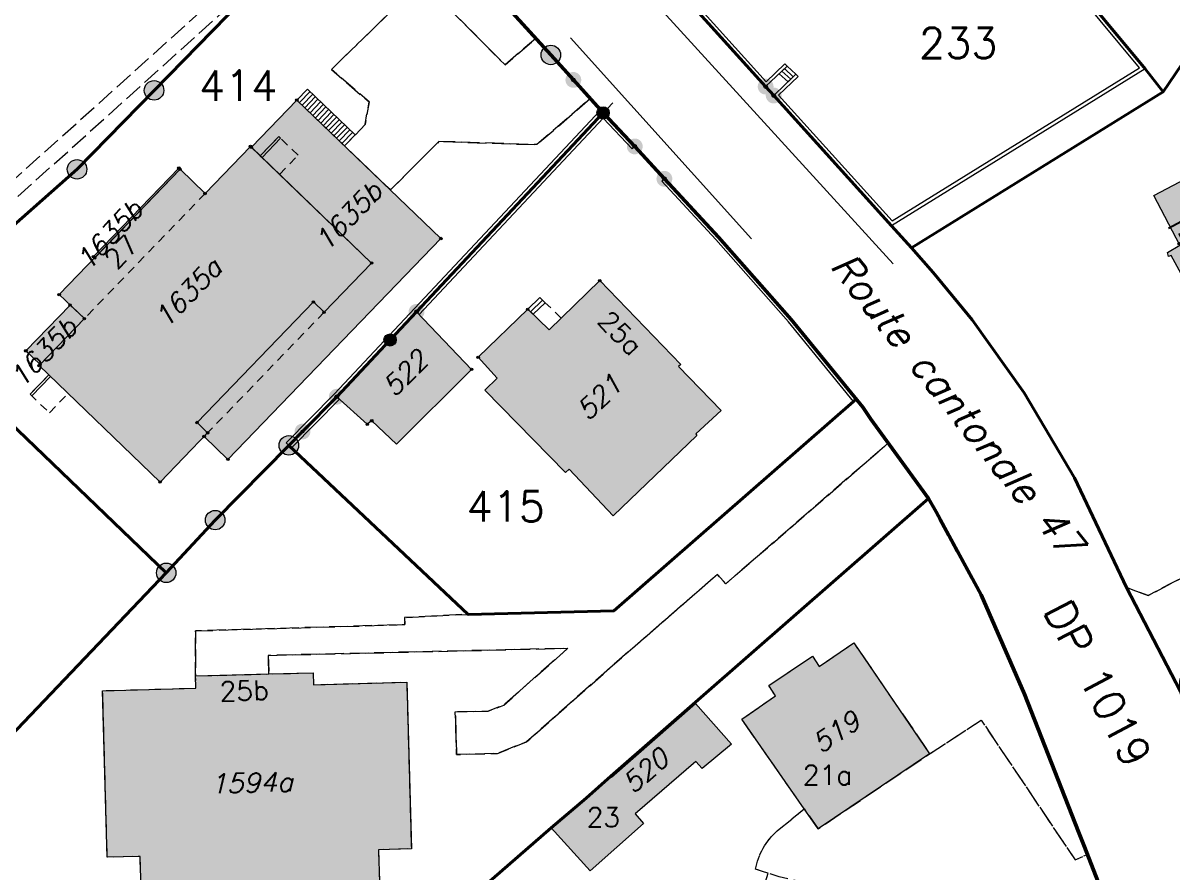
# Model space of a CAD drawing. Header units: metres. Extents: x 2513914 to 2544706, y 1140005 to 1171926.
# Drawn here: x 2515293 to 2515387.4, y 1146194.5 to 1146264.2 of the extents above; entities that cross this region are included whole.
import ezdxf
from ezdxf.enums import TextEntityAlignment as Align

# ---------------------------------------------------------------- set-up
doc = ezdxf.new("R2010")
doc.units = ezdxf.units.M
for name, pattern in [('MO_G', [2.5, 1.5, -1]), ('MO_I', [2, 1.5, -0.5]), ('MO_J', [1.2, 0.7, -0.5]), ('MO_L', [13.8, 10, -1, 1.8, -1])]:
    doc.linetypes.add(name, pattern=pattern)
for name, color, linetype, lineweight in [('MO_AD_NO_POLICE', 7, 'Continuous', 20), ('MO_BF', 7, 'Continuous', 40), ('MO_BF_IMMEUBLE', 7, 'Continuous', 40), ('MO_BF_NUMERO', 7, 'Continuous', 40), ('MO_BF_PTS', 7, 'Continuous', 20), ('MO_CS_BAT', 7, 'Continuous', 20), ('MO_CS_BAT_DES', 7, 'Continuous', 20), ('MO_CS_BAT_NUM', 7, 'Continuous', 20), ('MO_CS_NOM', 7, 'Continuous', 20), ('MO_CS_PTS', 7, 'Continuous', 20), ('MO_CS_RD_CHFER', 7, 'MO_I', 20), ('MO_CS_RD_PLACE', 7, 'MO_I', 20), ('MO_CS_RD_ROUTE', 7, 'MO_I', 20), ('MO_CS_SV_CHAMP', 7, 'MO_I', 20), ('MO_CS_SV_JARDIN', 7, 'MO_I', 20), ('MO_OD_PTS', 7, 'Continuous', 20), ('MO_ODL_BAT_DETAIL', 7, 'MO_J', 20), ('MO_ODL_CHAUSSEE_AV', 7, 'Continuous', 20), ('MO_ODL_ESCALIER', 7, 'Continuous', 20), ('MO_ODL_MUR', 7, 'Continuous', 20), ('MO_ODL_SENTIER_AV', 7, 'MO_I', 20), ('MO_ODL_VOIEFERREE', 7, 'MO_L', 20), ('MO_ODS_BATS_DES', 7, 'Continuous', 20), ('MO_ODS_BATS_NUM', 7, 'Continuous', 20), ('MO_ODS_BATSOUT', 7, 'Continuous', 20), ('MO_RPL', 7, 'MO_G', 40)]:
    doc.layers.add(name, color=color, linetype=linetype, lineweight=lineweight)
for name, color, linetype, lineweight, true_color in [('MO_BF_PTS_CA', 7, 'Continuous', 18, 0xffffff), ('MO_CS_BAT_HACH', 7, 'Continuous', 20, 0xa0a0a0), ('MO_ODS_BATSOUT_HACH', 7, 'Continuous', 20, 0xe1e1e1), ('MO_RPL_CA', 7, 'Continuous', 50, 0xffffff)]:
    doc.layers.add(name, color=color, linetype=linetype, lineweight=lineweight, true_color=true_color)
doc.styles.get("Standard").update_dxf_attribs({"font": 'simplex.shx'})

# ---------------------------------------------------------------- blocks, each defined once
blk = doc.blocks.new('AD')
at = {"layer": 'MO_AD_NO_POLICE'}
blk.add_attdef('NUMERO', text='', height=0.0016, dxfattribs=at).set_placement((0.000003, -0.000004), align=Align.MIDDLE_CENTER)
blk = doc.blocks.new('B_CS_BAT')
at = {"layer": 'MO_CS_BAT_DES', "oblique": 15.00003, "flags": 1}
blk.add_attdef('DESIGNATION', text='', height=0.0016, dxfattribs=at).set_placement((0.001426, -0.001132), align=Align.MIDDLE_CENTER)
at = {"layer": 'MO_CS_BAT_NUM', "oblique": 15.00003}
blk.add_attdef('NUMERO', text='', height=0.0016, dxfattribs=at).set_placement((0.001426, 0.000876), align=Align.MIDDLE_CENTER)
blk = doc.blocks.new('B_CS_NOM')
at = {"layer": 'MO_CS_NOM', "oblique": 15.00003}
blk.add_attdef('NOM', text='', height=0.0023, dxfattribs=at).set_placement((0.000001, 0.001241), align=Align.MIDDLE_LEFT)
blk = doc.blocks.new('B_ODL_BAT')
at = {"layer": 'MO_ODS_BATS_DES', "oblique": 15, "flags": 1}
blk.add_attdef('DESIGNATION', text='', height=0.0016, dxfattribs=at).set_placement((0, -0.002008), align=Align.MIDDLE_CENTER)
at = {"layer": 'MO_ODS_BATS_NUM', "oblique": 15}
blk.add_attdef('NUMERO', text='', height=0.0016, dxfattribs=at).set_placement((0, 0), align=Align.MIDDLE_CENTER)
blk = doc.blocks.new('IMMEUBLE_NUM')
at = {"layer": 'MO_BF_IMMEUBLE', "flags": 1}
blk.add_attdef('IDENTDN', (-0.000033, 0.002893), '', height=0.0025, dxfattribs=at)
at = {"layer": 'MO_BF_NUMERO'}
blk.add_attdef('NUMERO', (-0.000033, -0.000107), '', height=0.0025, dxfattribs=at)
blk = doc.blocks.new('PTS_BF_BORNE')
at = {"layer": 'MO_BF_PTS_CA'}
h = blk.add_hatch(color=256, dxfattribs=at)
edge = h.paths.add_edge_path()
edge.add_arc((0, 0), 0.0008, 0, 360)
at = {"layer": 'MO_BF_PTS', "linetype": 'Continuous'}
blk.add_circle((0, 0), 0.0008, dxfattribs=at)
blk.add_point((0, 0), dxfattribs=at)
blk = doc.blocks.new('PTS_BF_CHEVILLE')
at = {"layer": 'MO_BF_PTS_CA'}
h = blk.add_hatch(color=256, dxfattribs=at)
edge = h.paths.add_edge_path()
edge.add_arc((0, 0), 0.0005, 0, 360)
at = {"layer": 'MO_BF_PTS', "linetype": 'Continuous'}
blk.add_circle((0, 0), 0.0005, dxfattribs=at)
blk.add_point((0, 0), dxfattribs=at)
blk = doc.blocks.new('PTS_BF_CROIX')
at = {"layer": 'MO_BF_PTS_CA'}
h = blk.add_hatch(color=256, dxfattribs=at)
edge = h.paths.add_edge_path()
edge.add_arc((0, 0), 0.0005, 0, 360)
at = {"layer": 'MO_BF_PTS', "linetype": 'Continuous'}
for p, q in [((-0.000813, 0.000813), (-0.000354, 0.000354)), ((0.000354, 0.000354), (0.000813, 0.000813)), ((-0.000813, -0.000813), (-0.000354, -0.000354)), ((0.000354, -0.000354), (0.000813, -0.000813))]:
    blk.add_line(p, q, dxfattribs=at)
blk.add_circle((0, 0), 0.0005, dxfattribs=at)
blk.add_point((0, 0), dxfattribs=at)
blk = doc.blocks.new('PTS_BF_NON_MATE_DEFINI')
at = {"layer": 'MO_BF_PTS_CA'}
h = blk.add_hatch(color=256, dxfattribs=at)
edge = h.paths.add_edge_path()
edge.add_arc((0, 0), 0.00065, 0, 360)
at = {"layer": 'MO_BF_PTS', "linetype": 'Continuous'}
for radius in [0.00015, 0.0001, 0.00005]:
    blk.add_circle((0, 0), radius, dxfattribs=at)
blk.add_point((0, 0), dxfattribs=at)
blk = doc.blocks.new('PTS_BF_NON_MATE_NONDEFINI')
at = {"layer": 'MO_BF_PTS_CA'}
h = blk.add_hatch(color=256, dxfattribs=at)
edge = h.paths.add_edge_path()
edge.add_arc((0, 0), 0.00065, 0, 360)
at = {"layer": 'MO_BF_PTS', "linetype": 'Continuous'}
blk.add_circle((0, 0), 0.0001, dxfattribs=at)
blk.add_point((0, 0), dxfattribs=at)
blk = doc.blocks.new('PTS_CS')
at = {"layer": 'MO_CS_PTS', "linetype": 'Continuous'}
blk.add_circle((0, 0), 0.0001, dxfattribs=at)
at = {"layer": 'MO_CS_PTS'}
blk.add_point((0, 0), dxfattribs=at)
blk = doc.blocks.new('PTS_OD')
at = {"layer": 'MO_OD_PTS', "linetype": 'Continuous'}
blk.add_circle((0, 0), 0.0001, dxfattribs=at)
at = {"layer": 'MO_OD_PTS'}
blk.add_point((0, 0), dxfattribs=at)

msp = doc.modelspace()

# ---------------------------------------------------------------- hatches: boundary and pattern name
at = {"layer": 'MO_CS_BAT_HACH'}
for points in [[(2515387.219, 1146245.112), (2515387.009, 1146245.022), (2515386.939, 1146245.342), (2515387.949, 1146245.962), (2515385.809, 1146250.032), (2515391.629, 1146253.111), (2515390.569, 1146255.231), (2515394.919, 1146257.641), (2515396.049, 1146255.461), (2515399.689, 1146257.361), (2515398.439, 1146259.681), (2515400.159, 1146260.671), (2515406.069, 1146249.181), (2515401.559, 1146246.921), (2515400.879, 1146244.891), (2515398.559, 1146243.662), (2515396.439, 1146244.282), (2515392.069, 1146241.972), (2515392.039, 1146242.092), (2515389.289, 1146240.732), (2515389.149, 1146241.112), (2515389.359, 1146241.182)], [(2515321.619, 1146244.49), (2515317.716, 1146240.446), (2515316.842, 1146241.29), (2515307.287, 1146231.39), (2515308.161, 1146230.546), (2515304.259, 1146226.502), (2515294.324, 1146236.066), (2515298.044, 1146239.925), (2515295.976, 1146241.892), (2515305.895, 1146252.19), (2515307.949, 1146250.196), (2515311.676, 1146254.062)], [(2515330.9, 1146234.062), (2515331.91, 1146235.042), (2515330.36, 1146236.752), (2515334.43, 1146240.692), (2515336.19, 1146239.012), (2515340.34, 1146243.042), (2515347, 1146236.152), (2515346.8, 1146235.992), (2515350.3, 1146232.392), (2515348.21, 1146230.462), (2515348.31, 1146230.322), (2515341.43, 1146223.722), (2515337.82, 1146227.552), (2515337.52, 1146227.282)], [(2515321.26, 1146231.252), (2515318.76, 1146233.512), (2515323.13, 1146238.172), (2515325.3, 1146240.482), (2515329.82, 1146235.752), (2515323.65, 1146229.602), (2515321.63, 1146231.532)], [(2515357.118, 1146199.674), (2515351.99, 1146207.042), (2515354.75, 1146208.952), (2515354.2, 1146209.802), (2515357.79, 1146212.202), (2515358.35, 1146211.352), (2515361.19, 1146213.292), (2515367.41, 1146204.202), (2515358.26, 1146198.032)], [(2515299.917, 1146195.702), (2515299.543, 1146209.376), (2515307.201, 1146209.581), (2515307.174, 1146210.581), (2515313.19, 1146210.748), (2515316.818, 1146210.848), (2515316.848, 1146209.864), (2515324.505, 1146210.075), (2515324.877, 1146196.395), (2515322.18, 1146196.313), (2515322.262, 1146193.617), (2515317.295, 1146193.484), (2515317.322, 1146192.484), (2515307.686, 1146192.212), (2515307.663, 1146193.211), (2515302.695, 1146193.077), (2515302.613, 1146195.761)], [(2515341.24, 1146202.352), (2515341.31, 1146202.262), (2515348.19, 1146208.312), (2515351.14, 1146204.982), (2515348.75, 1146202.982), (2515348.22, 1146203.552), (2515343.24, 1146199.262), (2515343.94, 1146198.482), (2515339.54, 1146194.592), (2515336.36, 1146198.102), (2515339.22, 1146200.552)]]:
    msp.add_hatch(color=256, dxfattribs=at).paths.add_polyline_path(points)
at = {"layer": 'MO_ODS_BATSOUT_HACH'}
for points in [[(2515315.477, 1146257.867), (2515311.745, 1146253.996), (2515321.619, 1146244.49), (2515317.716, 1146240.446), (2515316.842, 1146241.29), (2515307.287, 1146231.39), (2515308.161, 1146230.546), (2515307.87, 1146230.244), (2515309.82, 1146228.362), (2515327.299, 1146246.498)], [(2515305.895, 1146252.19), (2515305.792, 1146252.29), (2515298.786, 1146245.015), (2515298.889, 1146244.916)], [(2515296.871, 1146241.041), (2515293.241, 1146237.277), (2515294.407, 1146236.152), (2515298.044, 1146239.925)]]:
    msp.add_hatch(color=256, dxfattribs=at).paths.add_polyline_path(points)

# ---------------------------------------------------------------- linework, layer by layer
at = {"layer": 'MO_BF', "flags": 128}
for points in [[(2515408.159, 1146273.211), (2515388.089, 1146260.761), (2515386.569, 1146258.541), (2515385.089, 1146260.441), (2515371.799, 1146276.431), (2515370.479, 1146277.961), (2515365.889, 1146283.501), (2515365.599, 1146284.041), (2515390.789, 1146300.321), (2515392.869, 1146297.151), (2515393.149, 1146296.731)], [(2515371.799, 1146276.431), (2515370.479, 1146277.961), (2515365.889, 1146283.501), (2515365.599, 1146284.041), (2515344.1, 1146270.362), (2515344.31, 1146269.662), (2515353.95, 1146258.972), (2515354.61, 1146258.242), (2515364.28, 1146247.552), (2515365.92, 1146245.732), (2515386.569, 1146258.541), (2515385.089, 1146260.441)], [(2515314.821, 1146229.514), (2515315.944, 1146230.654), (2515318.76, 1146233.512), (2515323.13, 1146238.172), (2515325.3, 1146240.482), (2515340.61, 1146256.822), (2515338.17, 1146259.522), (2515336.32, 1146261.572), (2515322, 1146277.332), (2515320.32, 1146275.572), (2515319.35, 1146274.632), (2515303.76, 1146258.662), (2515297.44, 1146252.182), (2515290.08, 1146245.692), (2515283.23, 1146239.742), (2515304.76, 1146219.052), (2515308.78, 1146223.382)], [(2515314.821, 1146229.514), (2515315.944, 1146230.654), (2515318.76, 1146233.512), (2515323.13, 1146238.172), (2515325.3, 1146240.482), (2515340.61, 1146256.822), (2515343.21, 1146254.062), (2515345.64, 1146251.402), (2515350.08, 1146246.612), (2515356.05, 1146239.842), (2515361.379, 1146233.317), (2515341.489, 1146215.922), (2515329.534, 1146215.642)], [(2515240.391, 1146199.053), (2515245.681, 1146205.263), (2515258.61, 1146218.593), (2515283.23, 1146239.742), (2515304.76, 1146219.052), (2515278.02, 1146191.033), (2515242.661, 1146198.563)], [(2515361.93, 1146232.642), (2515361.379, 1146233.317), (2515341.489, 1146215.922), (2515329.534, 1146215.642), (2515314.821, 1146229.514), (2515308.78, 1146223.382), (2515304.76, 1146219.052), (2515278.02, 1146191.033), (2515284.33, 1146189.893), (2515297.64, 1146182.393), (2515311.65, 1146182.283), (2515322.76, 1146186.232), (2515324.79, 1146188.042), (2515336.36, 1146198.102), (2515339.22, 1146200.552), (2515341.24, 1146202.352), (2515367.32, 1146225.162), (2515364.334, 1146229.265), (2515362.59, 1146231.662)]]:
    msp.add_lwpolyline(points, close=True, dxfattribs=at)
for points in [[(2515387.46, 1146176.972), (2515387.16, 1146178.112), (2515386.82, 1146179.402), (2515383, 1146189.162), (2515380.05, 1146196.682), (2515379.62, 1146197.792), (2515375.19, 1146209.102), (2515371.63, 1146217.252), (2515367.93, 1146224.052), (2515367.32, 1146225.162), (2515364.334, 1146229.265), (2515362.59, 1146231.662), (2515361.93, 1146232.642), (2515361.379, 1146233.317), (2515356.05, 1146239.842), (2515350.08, 1146246.612), (2515345.64, 1146251.402), (2515343.21, 1146254.062), (2515340.61, 1146256.822), (2515338.17, 1146259.522), (2515336.32, 1146261.572), (2515322, 1146277.332)], [(2515209.301, 1146180.063), (2515227.011, 1146191.413), (2515227.511, 1146191.793), (2515230.771, 1146194.513), (2515231.781, 1146193.703), (2515233.441, 1146192.183), (2515234.781, 1146192.243), (2515237.211, 1146195.313), (2515240.391, 1146199.053), (2515245.681, 1146205.263), (2515258.61, 1146218.593), (2515283.23, 1146239.742), (2515290.08, 1146245.692), (2515297.44, 1146252.182), (2515303.76, 1146258.662), (2515319.35, 1146274.632)]]:
    msp.add_lwpolyline(points, dxfattribs=at)
msp.add_lwpolyline([(2515344.31, 1146269.662), (2515353.95, 1146258.972), (2515354.61, 1146258.242), (2515364.28, 1146247.552), (2515365.92, 1146245.732), (2515367.71, 1146243.702), (2515370.91, 1146239.832), (2515375.17, 1146233.822), (2515379.3, 1146226.852), (2515383.56, 1146217.842), (2515387.99, 1146209.302, 0.023677), (2515388.77, 1146207.452), (2515392.819, 1146200.432, 0.019275), (2515396.459, 1146195.042, 0.021438), (2515401.019, 1146189.342, 0.023689), (2515406.179, 1146184.202, 0.023462), (2515411.739, 1146179.622, 0.023411), (2515417.709, 1146175.592, 0.025291), (2515424.519, 1146171.892, 0.019321), (2515431.459, 1146169.212, 0.03843), (2515445.819, 1146165.502)], format="xyb", dxfattribs=at)
at = {"layer": 'MO_CS_BAT', "flags": 128}
for points in [[(2515387.219, 1146245.112), (2515387.009, 1146245.022), (2515386.939, 1146245.342), (2515387.949, 1146245.962), (2515385.809, 1146250.032), (2515391.629, 1146253.111), (2515390.569, 1146255.231), (2515394.919, 1146257.641), (2515396.049, 1146255.461), (2515399.689, 1146257.361), (2515398.439, 1146259.681), (2515400.159, 1146260.671), (2515406.069, 1146249.181), (2515401.559, 1146246.921), (2515400.879, 1146244.891), (2515398.559, 1146243.662), (2515396.439, 1146244.282), (2515392.069, 1146241.972), (2515392.039, 1146242.092), (2515389.289, 1146240.732), (2515389.149, 1146241.112), (2515389.359, 1146241.182)], [(2515321.619, 1146244.49), (2515317.716, 1146240.446), (2515316.842, 1146241.29), (2515307.287, 1146231.39), (2515308.161, 1146230.546), (2515304.259, 1146226.502), (2515294.324, 1146236.066), (2515298.044, 1146239.925), (2515295.976, 1146241.892), (2515305.895, 1146252.19), (2515307.949, 1146250.196), (2515311.676, 1146254.062)], [(2515330.9, 1146234.062), (2515331.91, 1146235.042), (2515330.36, 1146236.752), (2515334.43, 1146240.692), (2515336.19, 1146239.012), (2515340.34, 1146243.042), (2515347, 1146236.152), (2515346.8, 1146235.992), (2515350.3, 1146232.392), (2515348.21, 1146230.462), (2515348.31, 1146230.322), (2515341.43, 1146223.722), (2515337.82, 1146227.552), (2515337.52, 1146227.282)], [(2515321.26, 1146231.252), (2515318.76, 1146233.512), (2515323.13, 1146238.172), (2515325.3, 1146240.482), (2515329.82, 1146235.752), (2515323.65, 1146229.602), (2515321.63, 1146231.532)], [(2515357.118, 1146199.674), (2515351.99, 1146207.042), (2515354.75, 1146208.952), (2515354.2, 1146209.802), (2515357.79, 1146212.202), (2515358.35, 1146211.352), (2515361.19, 1146213.292), (2515367.41, 1146204.202), (2515358.26, 1146198.032)], [(2515299.917, 1146195.702), (2515299.543, 1146209.376), (2515307.201, 1146209.581), (2515307.174, 1146210.581), (2515313.19, 1146210.748), (2515316.818, 1146210.848), (2515316.848, 1146209.864), (2515324.505, 1146210.075), (2515324.877, 1146196.395), (2515322.18, 1146196.313), (2515322.262, 1146193.617), (2515317.295, 1146193.484), (2515317.322, 1146192.484), (2515307.686, 1146192.212), (2515307.663, 1146193.211), (2515302.695, 1146193.077), (2515302.613, 1146195.761)], [(2515341.24, 1146202.352), (2515341.31, 1146202.262), (2515348.19, 1146208.312), (2515351.14, 1146204.982), (2515348.75, 1146202.982), (2515348.22, 1146203.552), (2515343.24, 1146199.262), (2515343.94, 1146198.482), (2515339.54, 1146194.592), (2515336.36, 1146198.102), (2515339.22, 1146200.552)]]:
    msp.add_lwpolyline(points, close=True, dxfattribs=at)
at = {"layer": 'MO_CS_RD_CHFER', "flags": 128}
msp.add_lwpolyline([(2515285.755, 1146300.787), (2515287.13, 1146299.922), (2515287.83, 1146299.492), (2515289.53, 1146298.482), (2515299.22, 1146292.822), (2515299.88, 1146293.072), (2515307.5, 1146288.762), (2515307.87, 1146288.862), (2515316.1, 1146282.962), (2515316.06, 1146282.682), (2515321.01, 1146278.272), (2515321.41, 1146277.872), (2515322, 1146277.332), (2515320.32, 1146275.572), (2515319.35, 1146274.632), (2515303.76, 1146258.662), (2515297.44, 1146252.182), (2515290.08, 1146245.692), (2515283.23, 1146239.742), (2515258.61, 1146218.593), (2515245.681, 1146205.263), (2515240.391, 1146199.053), (2515237.211, 1146195.313), (2515234.781, 1146192.243), (2515233.441, 1146192.183), (2515231.781, 1146193.703), (2515230.771, 1146194.513), (2515227.511, 1146191.793), (2515227.011, 1146191.413), (2515209.301, 1146180.063), (2515178.741, 1146201.723), (2515186.941, 1146209.423), (2515190.401, 1146212.763), (2515192.881, 1146215.073), (2515216.331, 1146234.373), (2515215.401, 1146235.933), (2515242.82, 1146255.622), (2515262.709, 1146271.163), (2515267.48, 1146274.892), (2515282.89, 1146287.142), (2515289.26, 1146294.762), (2515278.344, 1146303.556, 0.017954), (2515280.806, 1146302.582)], format="xyb", close=True, dxfattribs=at)
at = {"layer": 'MO_CS_RD_PLACE', "flags": 128}
for points in [[(2515325.745, 1146267.637), (2515318.324, 1146260.377), (2515321.41, 1146257.711), (2515321.078, 1146255.85), (2515319.395, 1146254.1), (2515323.154, 1146250.484), (2515327.14, 1146254.468), (2515335.166, 1146254.206), (2515339.558, 1146257.986), (2515338.17, 1146259.522), (2515336.32, 1146261.572), (2515335.082, 1146262.934), (2515332.566, 1146260.751)], [(2515313.133, 1146212.269), (2515337.71, 1146212.854), (2515332.474, 1146208.198), (2515331.182, 1146207.689), (2515328.484, 1146207.633), (2515328.59, 1146204.131), (2515331.933, 1146204.219), (2515334.336, 1146205.177), (2515341.384, 1146211.432), (2515349.993, 1146218.92), (2515350.678, 1146218.154), (2515364.016, 1146229.703), (2515362.59, 1146231.662), (2515361.93, 1146232.642), (2515361.379, 1146233.317), (2515341.489, 1146215.922), (2515329.534, 1146215.642), (2515324.311, 1146215.387), (2515324.34, 1146214.796), (2515307.174, 1146214.286), (2515307.174, 1146210.581), (2515313.19, 1146210.748)]]:
    msp.add_lwpolyline(points, close=True, dxfattribs=at)
msp.add_lwpolyline([(2515365.598, 1146192.126), (2515364.67, 1146192.269), (2515360.295, 1146192.923), (2515359.374, 1146193.129), (2515355.07, 1146194.089), (2515354.147, 1146194.381), (2515353.113, 1146194.719, -0.161237), (2515354.892, 1146197.864), (2515357.118, 1146199.674), (2515358.26, 1146198.032), (2515367.41, 1146204.202), (2515371.644, 1146206.948), (2515379.346, 1146195.488), (2515380.349, 1146195.92), (2515383, 1146189.162), (2515386.715, 1146179.67), (2515384.145, 1146179.228), (2515383.765, 1146181.289), (2515372.023, 1146179.279), (2515370.552, 1146179.476), (2515370.597, 1146180.758), (2515370.969, 1146191.76), (2515369.98, 1146191.831)], format="xyb", close=True, dxfattribs=at)
at = {"layer": 'MO_CS_RD_ROUTE', "flags": 128}
msp.add_lwpolyline([(2515480.849, 1146308.211), (2515481.429, 1146306.241), (2515486.699, 1146281.941), (2515490.619, 1146272.811), (2515490.629, 1146271.411), (2515489.669, 1146270.341), (2515481.119, 1146266.011), (2515480.269, 1146265.581), (2515470.519, 1146260.651), (2515461.109, 1146255.801), (2515458.369, 1146254.491), (2515447.509, 1146248.861), (2515435.019, 1146242.561), (2515406.649, 1146228.032), (2515387.249, 1146218.202), (2515385.349, 1146217.192), (2515383.56, 1146217.842), (2515379.3, 1146226.852), (2515375.17, 1146233.822), (2515370.91, 1146239.832), (2515367.71, 1146243.702), (2515365.92, 1146245.732), (2515364.28, 1146247.552), (2515354.61, 1146258.242), (2515353.95, 1146258.972), (2515344.31, 1146269.662), (2515344.1, 1146270.362), (2515365.599, 1146284.041), (2515390.789, 1146300.321), (2515413.239, 1146314.831), (2515425.869, 1146322.911), (2515419.799, 1146331.581), (2515392.109, 1146312.331), (2515385.459, 1146307.711, -0.825886), (2515384.679, 1146307.181), (2515335.43, 1146282.652), (2515330.38, 1146281.652), (2515322, 1146277.332), (2515335.082, 1146262.934), (2515336.32, 1146261.572), (2515338.17, 1146259.522), (2515339.558, 1146257.986), (2515340.61, 1146256.822), (2515343.21, 1146254.062), (2515345.64, 1146251.402), (2515350.08, 1146246.612), (2515356.05, 1146239.842), (2515361.379, 1146233.317), (2515361.93, 1146232.642), (2515362.59, 1146231.662), (2515364.016, 1146229.703), (2515367.32, 1146225.162), (2515367.93, 1146224.052), (2515371.63, 1146217.252), (2515375.19, 1146209.102), (2515379.62, 1146197.792), (2515380.05, 1146196.682), (2515380.349, 1146195.92), (2515383, 1146189.162), (2515386.715, 1146179.67), (2515386.82, 1146179.402), (2515387.16, 1146178.112), (2515387.46, 1146176.972), (2515388.08, 1146174.092), (2515388.31, 1146170.982), (2515387.93, 1146170.912), (2515387.74, 1146166.312), (2515382.78, 1146156.902), (2515377.17, 1146144.602), (2515372.15, 1146129.092), (2515366.54, 1146114.053), (2515364.52, 1146108.263), (2515364.01, 1146108.383), (2515362.65, 1146105.183), (2515376.54, 1146099.363), (2515376.08, 1146103.293), (2515378.01, 1146108.823), (2515376.41, 1146109.683), (2515374.7, 1146110.583), (2515373.64, 1146122.823), (2515374.53, 1146125.202), (2515375.29, 1146126.602), (2515377.69, 1146130.992), (2515379.59, 1146134.432), (2515385.67, 1146145.142), (2515386.93, 1146147.362), (2515389.61, 1146152.092), (2515391.85, 1146153.572), (2515395.78, 1146154.422), (2515399.29, 1146154.972), (2515403.86, 1146155.272), (2515406.93, 1146155.132), (2515408.31, 1146155.142), (2515410.729, 1146154.822), (2515415.029, 1146154.202), (2515415.639, 1146154.782), (2515422.299, 1146153.992), (2515422.952, 1146153.86), (2515441.539, 1146150.112), (2515515.099, 1146139.161), (2515522.349, 1146154.471), (2515485.419, 1146160.181), (2515480.859, 1146169.311), (2515480.399, 1146170.071), (2515478.069, 1146174.571), (2515479.579, 1146178.731), (2515500.439, 1146189.471), (2515503.479, 1146191.101), (2515510.239, 1146199.591), (2515490.719, 1146189.501), (2515471.089, 1146179.531), (2515479.509, 1146163.322), (2515479.319, 1146162.002), (2515478.349, 1146161.172), (2515461.939, 1146163.322), (2515460.129, 1146163.582), (2515445.819, 1146165.502, -0.03843), (2515431.459, 1146169.212, -0.019321), (2515424.519, 1146171.892, -0.025291), (2515417.709, 1146175.592, -0.023411), (2515411.739, 1146179.622, -0.023462), (2515406.179, 1146184.202, -0.023689), (2515401.019, 1146189.342, -0.021438), (2515396.459, 1146195.042, -0.019275), (2515392.819, 1146200.432), (2515388.77, 1146207.452, -0.023677), (2515387.99, 1146209.302, -0.164596), (2515388.259, 1146211.252, -0.155135), (2515389.549, 1146212.592), (2515394.509, 1146215.032), (2515395.759, 1146215.662), (2515400.799, 1146218.162), (2515406.019, 1146220.832), (2515407.129, 1146221.452), (2515415.339, 1146225.602), (2515435.599, 1146236.061), (2515438.329, 1146237.471), (2515440.809, 1146238.761), (2515452.109, 1146244.451), (2515454.199, 1146245.541), (2515458.649, 1146247.751), (2515462.389, 1146249.771), (2515463.749, 1146250.431), (2515476.509, 1146256.901), (2515490.479, 1146264.111), (2515493.419, 1146263.351), (2515508.379, 1146242.361), (2515511.589, 1146239.181), (2515511.369, 1146237.341), (2515491.619, 1146227.321), (2515473.749, 1146218.201), (2515455.919, 1146209.111), (2515457.549, 1146205.941), (2515460.039, 1146207.271), (2515477.119, 1146216.001), (2515496.699, 1146226.021), (2515513.499, 1146234.521), (2515519.888, 1146244.851), (2515517.068, 1146247.911), (2515513.028, 1146253.001), (2515510.218, 1146256.811), (2515505.659, 1146263.341), (2515504.865, 1146264.561), (2515502.133, 1146268.76), (2515500.799, 1146270.811), (2515493.909, 1146284.811), (2515486.362, 1146318.484), (2515483.078, 1146333.13), (2515472.309, 1146347.23), (2515476.859, 1146324.16)], format="xyb", close=True, dxfattribs=at)
at = {"layer": 'MO_CS_SV_CHAMP', "flags": 128}
msp.add_lwpolyline([(2515370.91, 1146239.832), (2515375.17, 1146233.822), (2515379.3, 1146226.852), (2515383.56, 1146217.842), (2515385.349, 1146217.192), (2515387.249, 1146218.202), (2515406.649, 1146228.032), (2515435.019, 1146242.561), (2515413.669, 1146266.671), (2515408.689, 1146272.341), (2515408.159, 1146273.211), (2515388.089, 1146260.761), (2515386.569, 1146258.541), (2515365.92, 1146245.732), (2515367.71, 1146243.702)], close=True, dxfattribs=at)
at = {"layer": 'MO_CS_SV_JARDIN', "flags": 128}
msp.add_lwpolyline([(2515480.849, 1146308.211), (2515481.429, 1146306.241), (2515486.699, 1146281.941), (2515490.619, 1146272.811), (2515490.629, 1146271.411), (2515489.669, 1146270.341), (2515481.119, 1146266.011), (2515480.269, 1146265.581), (2515470.519, 1146260.651), (2515461.109, 1146255.801), (2515458.369, 1146254.491), (2515447.509, 1146248.861), (2515435.019, 1146242.561), (2515413.669, 1146266.671), (2515408.689, 1146272.341), (2515408.159, 1146273.211), (2515388.089, 1146260.761), (2515386.569, 1146258.541), (2515365.92, 1146245.732), (2515364.28, 1146247.552), (2515354.61, 1146258.242), (2515353.95, 1146258.972), (2515344.31, 1146269.662), (2515344.1, 1146270.362), (2515365.599, 1146284.041), (2515390.789, 1146300.321), (2515413.239, 1146314.831), (2515425.869, 1146322.911), (2515438.199, 1146330.831), (2515460.689, 1146295.811), (2515476.299, 1146305.401), (2515478.899, 1146307.001)], close=True, dxfattribs=at)
msp.add_lwpolyline([(2515350.08, 1146246.612), (2515345.64, 1146251.402), (2515343.21, 1146254.062), (2515340.61, 1146256.822), (2515339.558, 1146257.986), (2515335.166, 1146254.206), (2515327.14, 1146254.468), (2515323.154, 1146250.484), (2515319.395, 1146254.1), (2515321.078, 1146255.85), (2515321.41, 1146257.711), (2515318.324, 1146260.377), (2515325.745, 1146267.637), (2515332.566, 1146260.751), (2515335.082, 1146262.934), (2515322, 1146277.332), (2515320.32, 1146275.572), (2515319.35, 1146274.632), (2515303.76, 1146258.662), (2515297.44, 1146252.182), (2515290.08, 1146245.692), (2515283.23, 1146239.742), (2515258.61, 1146218.593), (2515245.681, 1146205.263), (2515240.391, 1146199.053), (2515242.661, 1146198.563), (2515278.02, 1146191.033), (2515284.33, 1146189.893), (2515297.64, 1146182.393), (2515311.65, 1146182.283), (2515322.76, 1146186.232), (2515325.66, 1146185.562), (2515366.59, 1146176.012), (2515384.84, 1146179.162), (2515386.82, 1146179.402), (2515386.715, 1146179.67), (2515384.145, 1146179.228), (2515371.96, 1146177.132), (2515372.023, 1146179.279), (2515370.552, 1146179.476), (2515370.597, 1146180.758), (2515364.258, 1146181.203), (2515358.131, 1146182.116), (2515352.106, 1146183.465), (2515346.026, 1146185.384), (2515348.785, 1146193.223), (2515353.347, 1146191.804), (2515354.147, 1146194.381), (2515353.113, 1146194.719, -0.161237), (2515354.892, 1146197.864), (2515357.118, 1146199.674), (2515351.99, 1146207.042), (2515354.75, 1146208.952), (2515354.2, 1146209.802), (2515357.79, 1146212.202), (2515358.35, 1146211.352), (2515361.19, 1146213.292), (2515367.41, 1146204.202), (2515371.644, 1146206.948), (2515379.346, 1146195.488), (2515380.349, 1146195.92), (2515380.05, 1146196.682), (2515379.62, 1146197.792), (2515375.19, 1146209.102), (2515371.63, 1146217.252), (2515367.93, 1146224.052), (2515367.32, 1146225.162), (2515364.016, 1146229.703), (2515350.678, 1146218.154), (2515349.993, 1146218.92), (2515341.384, 1146211.432), (2515334.336, 1146205.177), (2515331.933, 1146204.219), (2515328.59, 1146204.131), (2515328.484, 1146207.633), (2515331.182, 1146207.689), (2515332.474, 1146208.198), (2515337.71, 1146212.854), (2515313.133, 1146212.269), (2515313.19, 1146210.748), (2515316.818, 1146210.848), (2515316.848, 1146209.864), (2515324.505, 1146210.075), (2515324.877, 1146196.395), (2515322.18, 1146196.313), (2515322.262, 1146193.617), (2515317.295, 1146193.484), (2515317.322, 1146192.484), (2515307.686, 1146192.212), (2515307.663, 1146193.211), (2515302.695, 1146193.077), (2515302.613, 1146195.761), (2515299.917, 1146195.702), (2515299.543, 1146209.376), (2515307.201, 1146209.581), (2515307.174, 1146210.581), (2515307.174, 1146214.286), (2515324.34, 1146214.796), (2515324.311, 1146215.387), (2515329.534, 1146215.642), (2515341.489, 1146215.922), (2515361.379, 1146233.317), (2515356.05, 1146239.842)], format="xyb", close=True, dxfattribs=at)
at = {"layer": 'MO_ODL_BAT_DETAIL'}
for points in [[(2515314.061, 1146251.766), (2515315.579, 1146253.344), (2515313.995, 1146254.87), (2515312.476, 1146253.292)], [(2515307.949, 1146250.196), (2515298.044, 1146239.925)], [(2515337.18, 1146239.972), (2515335.85, 1146241.232)], [(2515317.716, 1146240.446), (2515308.161, 1146230.546)], [(2515295.116, 1146235.303), (2515293.591, 1146233.718), (2515295.176, 1146232.192), (2515296.701, 1146233.777)]]:
    msp.add_lwpolyline(points, dxfattribs=at)
at = {"layer": 'MO_ODL_CHAUSSEE_AV'}
for points in [[(2515364.41, 1146244.422), (2515342.68, 1146268.282)], [(2515337.93, 1146262.972), (2515352.8, 1146246.462)]]:
    msp.add_lwpolyline(points, dxfattribs=at)
at = {"layer": 'MO_ODL_ESCALIER'}
for points in [[(2515355.05, 1146260.032), (2515355.71, 1146260.652)], [(2515355.49, 1146260.452), (2515356.22, 1146259.782)], [(2515355.71, 1146260.652), (2515356.44, 1146259.992)], [(2515355.05, 1146260.032), (2515355.79, 1146259.362)], [(2515355.27, 1146260.242), (2515356.01, 1146259.572)], [(2515356.44, 1146259.992), (2515355.79, 1146259.362)], [(2515315.477, 1146257.867), (2515316.343, 1146258.768)], [(2515315.695, 1146257.658), (2515316.561, 1146258.559)], [(2515316.343, 1146258.768), (2515320.261, 1146255)], [(2515315.477, 1146257.867), (2515319.395, 1146254.1)], [(2515315.912, 1146257.448), (2515316.778, 1146258.349)], [(2515316.13, 1146257.239), (2515316.996, 1146258.14)], [(2515316.348, 1146257.03), (2515317.214, 1146257.931)], [(2515316.565, 1146256.821), (2515317.431, 1146257.721)], [(2515316.783, 1146256.611), (2515317.649, 1146257.512)], [(2515317.001, 1146256.402), (2515317.867, 1146257.303)], [(2515317.218, 1146256.193), (2515318.084, 1146257.093)], [(2515317.436, 1146255.984), (2515318.302, 1146256.884)], [(2515317.654, 1146255.774), (2515318.52, 1146256.675)], [(2515317.871, 1146255.565), (2515318.737, 1146256.465)], [(2515318.089, 1146255.356), (2515318.955, 1146256.256)], [(2515318.307, 1146255.146), (2515319.173, 1146256.047)], [(2515318.524, 1146254.937), (2515319.39, 1146255.837)], [(2515318.742, 1146254.728), (2515319.608, 1146255.628)], [(2515318.96, 1146254.519), (2515319.826, 1146255.419)], [(2515319.177, 1146254.309), (2515320.043, 1146255.209)], [(2515319.395, 1146254.1), (2515320.261, 1146255)], [(2515335.42, 1146241.652), (2515334.43, 1146240.692)], [(2515335.63, 1146241.442), (2515334.64, 1146240.482)], [(2515335.42, 1146241.652), (2515335.85, 1146241.232)], [(2515334.86, 1146240.282), (2515334.43, 1146240.692)], [(2515335.85, 1146241.232), (2515334.86, 1146240.282)]]:
    msp.add_lwpolyline(points, dxfattribs=at)
at = {"layer": 'MO_ODL_MUR'}
for points in [[(2515355.71, 1146260.652), (2515353.95, 1146258.972), (2515344.31, 1146269.662), (2515344.1, 1146270.362), (2515365.599, 1146284.041), (2515365.889, 1146283.501)], [(2515365.889, 1146283.501), (2515365.649, 1146283.311), (2515365.489, 1146283.621), (2515344.45, 1146270.232), (2515344.58, 1146269.812), (2515354, 1146259.362), (2515355.53, 1146260.832), (2515355.71, 1146260.652)], [(2515371.799, 1146276.431), (2515385.089, 1146260.441), (2515364.28, 1146247.552), (2515354.61, 1146258.242), (2515356.44, 1146259.992)], [(2515356.44, 1146259.992), (2515356.61, 1146259.812), (2515355, 1146258.262), (2515364.33, 1146247.942), (2515384.639, 1146260.511), (2515371.569, 1146276.241), (2515371.799, 1146276.431)], [(2515314.603, 1146229.735), (2515318.54, 1146233.722), (2515340.4, 1146257.042), (2515340.61, 1146256.822), (2515343.21, 1146254.062)], [(2515343.21, 1146254.062), (2515342.99, 1146253.852), (2515340.61, 1146256.382), (2515325.51, 1146240.262), (2515325.3, 1146240.482), (2515323.13, 1146238.172), (2515318.76, 1146233.512), (2515318.98, 1146233.312), (2515315.033, 1146229.305), (2515314.823, 1146229.515), (2515314.603, 1146229.735)], [(2515314.139, 1146254.731), (2515313.995, 1146254.87), (2515312.476, 1146253.292), (2515312.62, 1146253.153), (2515314.139, 1146254.731)], [(2515361.157, 1146233.123), (2515355.82, 1146239.652), (2515349.86, 1146246.412), (2515345.42, 1146251.202), (2515345.64, 1146251.402)], [(2515345.64, 1146251.402), (2515350.08, 1146246.612), (2515356.05, 1146239.842), (2515361.379, 1146233.317), (2515361.157, 1146233.123)], [(2515295.26, 1146235.164), (2515295.116, 1146235.303), (2515293.591, 1146233.718), (2515293.735, 1146233.579), (2515295.26, 1146235.164)]]:
    msp.add_lwpolyline(points, dxfattribs=at)
at = {"layer": 'MO_ODL_SENTIER_AV'}
for points in [[(2515225.571, 1146196.943), (2515227.201, 1146198.133), (2515229.031, 1146199.203), (2515233.031, 1146200.713), (2515236.161, 1146202.173), (2515239.621, 1146204.313), (2515242.751, 1146206.733), (2515317.53, 1146274.092)], [(2515226.661, 1146196.373), (2515227.951, 1146197.283), (2515229.561, 1146197.893), (2515232.091, 1146198.823), (2515234.781, 1146199.953), (2515236.921, 1146201.073), (2515240.331, 1146203.293), (2515243.541, 1146205.783), (2515314.72, 1146269.882)]]:
    msp.add_lwpolyline(points, dxfattribs=at)
at = {"layer": 'MO_ODL_VOIEFERREE'}
for points in [[(2514998.797, 1146001.648), (2515038.861, 1146041.468), (2515116.27, 1146118.406, -0.000181), (2515124.59, 1146126.673, -0.000422), (2515132.919, 1146134.933, -0.000663), (2515141.263, 1146143.176, -0.000965), (2515149.631, 1146151.394, -0.001146), (2515158.032, 1146159.58, -0.001326), (2515166.473, 1146167.725, -0.00157), (2515174.961, 1146175.819, -0.001808), (2515183.504, 1146183.856, -0.00199), (2515192.11, 1146191.827, -0.024563), (2515292.972, 1146275.715, -0.001874), (2515301.182, 1146281.84, -0.001659), (2515309.435, 1146287.907, -0.001464), (2515317.726, 1146293.921, -0.001407), (2515326.052, 1146299.887, -0.004863), (2515357.951, 1146322.147, -0.00134), (2515365.994, 1146327.614, -0.001398), (2515374.066, 1146333.037, -0.001569), (2515382.172, 1146338.41, -0.001711), (2515390.313, 1146343.73, -0.01037), (2515437.906, 1146373.21, -0.003762), (2515457.577, 1146384.638)], [(2515216.917, 1146208.054, -0.019175), (2515295.073, 1146271.742, -0.001858), (2515303.351, 1146277.927, -0.001665), (2515311.673, 1146284.053, -0.001451), (2515320.034, 1146290.125, -0.007289), (2515364.344, 1146321.14, -0.001437), (2515373.465, 1146327.287, -0.001715), (2515382.627, 1146333.375, -0.001814), (2515391.831, 1146339.399, -0.001917), (2515401.08, 1146345.353, -0.01178), (2515455.556, 1146378.329, -0.001766), (2515463.249, 1146382.705)]]:
    msp.add_lwpolyline(points, format="xyb", dxfattribs=at)
at = {"layer": 'MO_ODS_BATSOUT'}
for points in [[(2515315.477, 1146257.867), (2515311.745, 1146253.996), (2515321.619, 1146244.49), (2515317.716, 1146240.446), (2515316.842, 1146241.29), (2515307.287, 1146231.39), (2515308.161, 1146230.546), (2515307.87, 1146230.244), (2515309.82, 1146228.362), (2515327.299, 1146246.498), (2515315.477, 1146257.867)], [(2515305.895, 1146252.19), (2515305.792, 1146252.29), (2515298.786, 1146245.015), (2515298.889, 1146244.916), (2515305.895, 1146252.19)], [(2515296.871, 1146241.041), (2515293.241, 1146237.277), (2515294.407, 1146236.152), (2515298.044, 1146239.925), (2515296.871, 1146241.041)]]:
    msp.add_lwpolyline(points, close=True, dxfattribs=at)
at = {"layer": 'MO_RPL', "flags": 128}
msp.add_lwpolyline([(2515249.934, 1146176.258, -0.041939), (2515265.266, 1146175.305), (2515361.929, 1146161.224, 0.012397), (2515368.465, 1146160.437, 0.03763), (2515374.764, 1146160.65, 0.111345), (2515380.653, 1146162.714, 0.110984), (2515385.07, 1146167.082, 0.072854), (2515386.846, 1146173.065, 0.073851), (2515386.82, 1146179.402), (2515383, 1146189.162), (2515380.05, 1146196.682), (2515379.62, 1146197.792), (2515375.19, 1146209.102), (2515371.63, 1146217.252), (2515367.93, 1146224.052), (2515367.32, 1146225.162), (2515364.334, 1146229.265), (2515362.59, 1146231.662), (2515361.93, 1146232.642), (2515356.05, 1146239.842), (2515350.08, 1146246.612), (2515345.64, 1146251.402), (2515343.21, 1146254.062), (2515340.61, 1146256.822), (2515338.17, 1146259.522), (2515336.32, 1146261.572), (2515322, 1146277.332), (2515330.38, 1146281.652), (2515329.83, 1146281.762), (2515320.58, 1146287.122), (2515320.39, 1146286.962), (2515312.85, 1146292.462), (2515312.98, 1146292.682), (2515306.28, 1146298.022), (2515300.283, 1146301.779), (2515278.89, 1146315.182), (2515276.67, 1146316.572), (2515274.62, 1146317.852), (2515267.2, 1146323.962), (2515253.86, 1146321.172), (2515247.04, 1146327.182), (2515243.85, 1146329.992), (2515234.28, 1146339.442), (2515230.2, 1146343.972), (2515228.37, 1146342.612), (2515202.241, 1146322.832), (2515185.291, 1146310.023), (2515181.621, 1146307.253), (2515166.731, 1146326.783), (2515162.781, 1146332.383), (2515157.451, 1146339.942), (2515155.441, 1146342.792), (2515169.301, 1146352.572), (2515167.191, 1146355.972), (2515147.891, 1146342.493), (2515140.371, 1146355.293), (2515138.051, 1146353.723), (2515137.061, 1146354.883), (2515121.481, 1146344.523), (2515117.991, 1146342.203), (2515108.101, 1146335.623), (2515098.001, 1146330.913), (2515079.991, 1146322.733), (2515071.261, 1146343.403), (2515051.562, 1146334.803), (2515037.482, 1146328.623), (2515029.052, 1146325.173), (2514996.172, 1146311.314), (2515003.372, 1146300.704), (2515007.102, 1146289.334), (2515008.622, 1146284.794), (2515019.132, 1146269.004), (2515028.972, 1146253.984), (2515035.052, 1146250.214), (2515042.702, 1146246.644), (2515065.032, 1146238.374), (2515096.482, 1146227.594), (2515123.671, 1146218.234), (2515136.841, 1146214.983), (2515147.751, 1146214.073), (2515159.961, 1146214.343), (2515168.561, 1146215.453), (2515175.631, 1146216.283), (2515176.291, 1146215.883), (2515182.381, 1146215.313), (2515188.131, 1146213.733), (2515190.401, 1146212.763), (2515186.941, 1146209.423), (2515178.741, 1146201.723), (2515209.301, 1146180.063), (2515226.691, 1146176.393), (2515234.932, 1146174.689, -0.041256)], format="xyb", close=True, dxfattribs=at)
msp.add_lwpolyline([(2515500.419, 1146051.262), (2515514.469, 1146076.912), (2515508.219, 1146086.572), (2515502.839, 1146094.542), (2515515.099, 1146139.161), (2515522.349, 1146154.471), (2515520.879, 1146157.321), (2515503.479, 1146191.101), (2515510.239, 1146199.591), (2515496.699, 1146226.021), (2515513.499, 1146234.521), (2515519.888, 1146244.851), (2515517.068, 1146247.911), (2515513.028, 1146253.001), (2515510.218, 1146256.811), (2515505.659, 1146263.341), (2515500.799, 1146270.811), (2515493.909, 1146284.811), (2515486.362, 1146318.484), (2515483.078, 1146333.13), (2515472.309, 1146347.23), (2515467.089, 1146349.37), (2515438.199, 1146330.831), (2515425.869, 1146322.911), (2515419.799, 1146331.581), (2515385.259, 1146342.231), (2515345.468, 1146333.912), (2515287.59, 1146321.812), (2515281.41, 1146317.102), (2515278.89, 1146315.182), (2515300.283, 1146301.779), (2515306.28, 1146298.022), (2515312.98, 1146292.682), (2515312.85, 1146292.462), (2515320.39, 1146286.962), (2515320.58, 1146287.122), (2515329.83, 1146281.762), (2515330.38, 1146281.652), (2515322, 1146277.332), (2515336.32, 1146261.572), (2515338.17, 1146259.522), (2515340.61, 1146256.822), (2515343.21, 1146254.062), (2515345.64, 1146251.402), (2515350.08, 1146246.612), (2515356.05, 1146239.842), (2515361.93, 1146232.642), (2515362.59, 1146231.662), (2515364.334, 1146229.265), (2515367.32, 1146225.162), (2515367.93, 1146224.052), (2515371.63, 1146217.252), (2515375.19, 1146209.102), (2515379.62, 1146197.792), (2515380.05, 1146196.682), (2515383, 1146189.162), (2515386.82, 1146179.402), (2515387.16, 1146178.112), (2515387.46, 1146176.972), (2515388.08, 1146174.092), (2515388.31, 1146170.982), (2515387.93, 1146170.912), (2515387.74, 1146166.312), (2515382.78, 1146156.902), (2515377.17, 1146144.602), (2515372.15, 1146129.092), (2515366.54, 1146114.053), (2515364.52, 1146108.263), (2515364.01, 1146108.383), (2515362.65, 1146105.183), (2515376.54, 1146099.363), (2515456.869, 1146065.692), (2515457.539, 1146065.352), (2515458.809, 1146064.812), (2515535.149, 1146032.812), (2515514.929, 1146045.122)], close=True, dxfattribs=at)
at = {"layer": 'MO_RPL_CA', "flags": 128}
for points in [[(2515383, 1146189.162), (2515380.05, 1146196.682), (2515379.62, 1146197.792), (2515375.19, 1146209.102), (2515371.63, 1146217.252), (2515367.93, 1146224.052), (2515367.32, 1146225.162), (2515364.334, 1146229.265), (2515362.59, 1146231.662), (2515361.93, 1146232.642), (2515356.05, 1146239.842), (2515350.08, 1146246.612), (2515345.64, 1146251.402), (2515343.21, 1146254.062), (2515340.61, 1146256.822), (2515338.17, 1146259.522), (2515336.32, 1146261.572), (2515322, 1146277.332)], [(2515322, 1146277.332), (2515336.32, 1146261.572), (2515338.17, 1146259.522), (2515340.61, 1146256.822), (2515343.21, 1146254.062), (2515345.64, 1146251.402), (2515350.08, 1146246.612), (2515356.05, 1146239.842), (2515361.93, 1146232.642), (2515362.59, 1146231.662), (2515364.334, 1146229.265), (2515367.32, 1146225.162), (2515367.93, 1146224.052), (2515371.63, 1146217.252), (2515375.19, 1146209.102), (2515379.62, 1146197.792), (2515380.05, 1146196.682), (2515383, 1146189.162), (2515386.82, 1146179.402), (2515387.16, 1146178.112), (2515387.46, 1146176.972)]]:
    msp.add_lwpolyline(points, dxfattribs=at)

# ---------------------------------------------------------------- block references
at = {"layer": 'MO_AD_NO_POLICE', "xscale": 1000, "yscale": 1000, "zscale": 1000}
for p, rotation, values in [((2515388.019, 1146247.182), 298.62, {'NUMERO': '14'}), ((2515301.067, 1146245.412), 46.08, {'NUMERO': '27'}), ((2515342.04, 1146238.742), 314.1, {'NUMERO': '25a'}), ((2515311.164, 1146209.379), 1.619999999999988, {'NUMERO': '25b'})]:
    msp.add_blockref('AD', p, dxfattribs=dict(at, rotation=rotation)).add_auto_attribs(values)
for p, values in [((2515359.02, 1146202.452), {'NUMERO': '21a'}), ((2515340.633, 1146198.987), {'NUMERO': '23'})]:
    msp.add_blockref('AD', p, dxfattribs=at).add_auto_attribs(values)
at = {"layer": 'MO_BF_IMMEUBLE'}
ref = msp.add_blockref('IMMEUBLE_NUM', (2515366.57, 1146261.412), dxfattribs=dict(at, xscale=1000, yscale=1000, zscale=1000))
ref.add_attrib('NUMERO', '233', (2515366.537, 1146261.305), dxfattribs={"layer": 'MO_BF_NUMERO', "height": 2.5})
ref = msp.add_blockref('IMMEUBLE_NUM', (2515307.481, 1146257.908), dxfattribs=dict(at, xscale=1000, yscale=1000, zscale=1000))
ref.add_attrib('NUMERO', '414', (2515307.448, 1146257.801), dxfattribs={"layer": 'MO_BF_NUMERO', "height": 2.5})
ref = msp.add_blockref('IMMEUBLE_NUM', (2515329.44, 1146223.362), dxfattribs=dict(at, xscale=1000, yscale=1000, zscale=1000))
ref.add_attrib('NUMERO', '415', (2515329.407, 1146223.255), dxfattribs={"layer": 'MO_BF_NUMERO', "height": 2.5})
ref = msp.add_blockref('IMMEUBLE_NUM', (2515376.81, 1146215.982), dxfattribs=dict(at, xscale=1000, yscale=1000, zscale=1000, rotation=297.45))
ref.add_attrib('NUMERO', 'DP 1019', (2515376.7, 1146215.962), dxfattribs={"layer": 'MO_BF_NUMERO', "height": 2.5, "rotation": 297.45})
at = {"layer": 'MO_BF_PTS', "xscale": 1000, "yscale": 1000, "zscale": 1000}
for name, p in [('PTS_BF_BORNE', (2515336.32, 1146261.572)), ('PTS_BF_BORNE', (2515303.76, 1146258.662)), ('PTS_BF_NON_MATE_DEFINI', (2515338.17, 1146259.522)), ('PTS_BF_NON_MATE_DEFINI', (2515353.95, 1146258.972)), ('PTS_BF_NON_MATE_DEFINI', (2515354.61, 1146258.242)), ('PTS_BF_CROIX', (2515340.61, 1146256.822)), ('PTS_BF_NON_MATE_DEFINI', (2515343.21, 1146254.062)), ('PTS_BF_BORNE', (2515297.44, 1146252.182)), ('PTS_BF_NON_MATE_DEFINI', (2515345.64, 1146251.402)), ('PTS_BF_NON_MATE_DEFINI', (2515325.3, 1146240.482)), ('PTS_BF_CHEVILLE', (2515323.13, 1146238.172)), ('PTS_BF_NON_MATE_DEFINI', (2515318.76, 1146233.512)), ('PTS_BF_NON_MATE_NONDEFINI', (2515315.944, 1146230.654)), ('PTS_BF_BORNE', (2515314.821, 1146229.514)), ('PTS_BF_BORNE', (2515308.78, 1146223.382)), ('PTS_BF_BORNE', (2515304.76, 1146219.052))]:
    msp.add_blockref(name, p, dxfattribs=at)
at = {"layer": 'MO_CS_BAT_NUM', "xscale": 1000, "yscale": 1000, "zscale": 1000}
for p, rotation, values in [((2515306.173, 1146240.419), 46.08, {'NUMERO': '1635a'}), ((2515323.97, 1146233.792), 44.90999999999999, {'NUMERO': '522'}), ((2515339.87, 1146231.832), 43.83, {'NUMERO': '521'}), ((2515359.02, 1146204.452), 34.01999999999999, {'NUMERO': '519'}), ((2515343.58, 1146201.192), 40.77, {'NUMERO': '520'}), ((2515310.338, 1146200.902), 1.529999999999994, {'NUMERO': '1594a'})]:
    msp.add_blockref('B_CS_BAT', p, dxfattribs=dict(at, rotation=rotation)).add_auto_attribs(values)
at = {"layer": 'MO_CS_NOM', "xscale": 1000, "yscale": 1000, "zscale": 1000, "rotation": 308.7}
msp.add_blockref('B_CS_NOM', (2515359.085, 1146244.145), dxfattribs=at).add_auto_attribs({'NOM': 'Route cantonale 47'})
at = {"layer": 'MO_CS_PTS', "xscale": 1000, "yscale": 1000, "zscale": 1000}
for p in [(2515311.676, 1146254.062), (2515305.895, 1146252.19), (2515307.949, 1146250.196), (2515321.619, 1146244.49), (2515340.34, 1146243.042), (2515295.976, 1146241.892), (2515316.842, 1146241.29), (2515317.716, 1146240.446), (2515334.43, 1146240.692), (2515298.044, 1146239.925), (2515330.36, 1146236.752), (2515294.324, 1146236.066), (2515329.82, 1146235.752), (2515307.287, 1146231.39), (2515321.26, 1146231.252), (2515321.63, 1146231.532), (2515308.161, 1146230.546), (2515304.259, 1146226.502)]:
    msp.add_blockref('PTS_CS', p, dxfattribs=at)
at = {"layer": 'MO_OD_PTS', "xscale": 1000, "yscale": 1000, "zscale": 1000}
for p in [(2515315.477, 1146257.867), (2515311.745, 1146253.996), (2515305.792, 1146252.29), (2515327.299, 1146246.498), (2515298.786, 1146245.015), (2515298.889, 1146244.916), (2515296.871, 1146241.041), (2515293.241, 1146237.277), (2515294.407, 1146236.152), (2515307.87, 1146230.244), (2515309.82, 1146228.362)]:
    msp.add_blockref('PTS_OD', p, dxfattribs=at)
at = {"layer": 'MO_ODS_BATS_NUM', "xscale": 1000, "yscale": 1000, "zscale": 1000}
for p, rotation in [((2515319.698, 1146248.347), 46.08), ((2515300.078, 1146246.802), 47.16), ((2515294.665, 1146237.159), 46.44)]:
    msp.add_blockref('B_ODL_BAT', p, dxfattribs=dict(at, rotation=rotation)).add_auto_attribs({'NUMERO': '1635b'})

doc.saveas('drawing.dxf')
